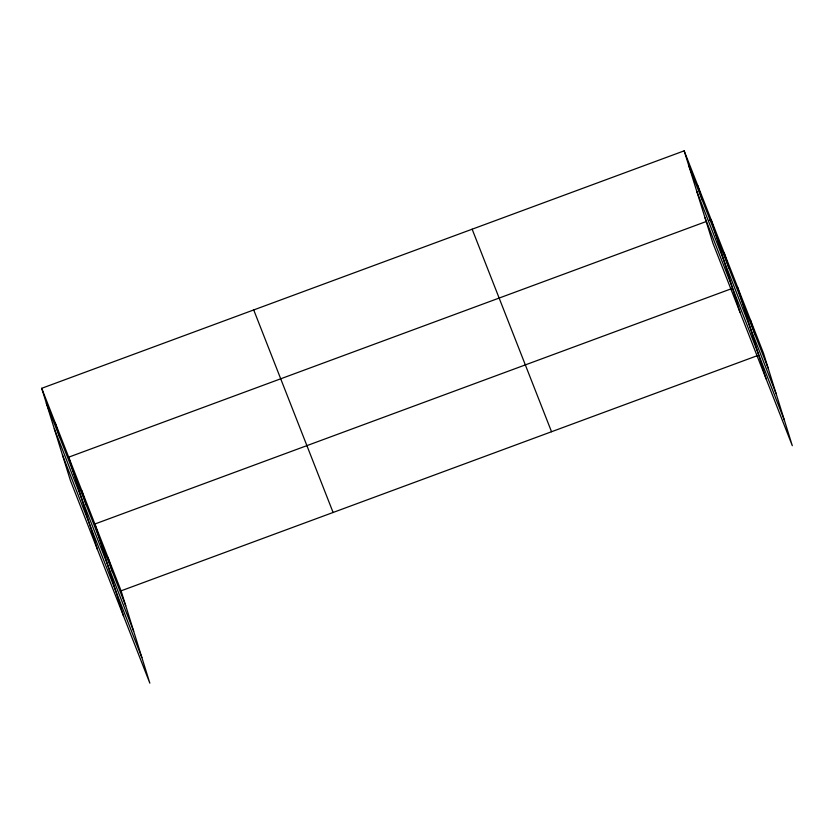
<?xml version="1.0" encoding="UTF-8"?>
<svg xmlns="http://www.w3.org/2000/svg" width="834" height="834" viewBox="0 0 834 834"><rect width="100%" height="100%" fill="white"/><g stroke="black" fill="none" stroke-linecap="round" stroke-linejoin="round"><path stroke-width="1.25" d="M41.7 388.3L121.086 590.837L149.839 683.161L70.452 480.634L41.7 388.3L684.161 150.839L763.548 353.366L792.3 445.7L712.914 243.163L684.161 150.839M706.335 221.479L68.69 457.168L97.442 549.491M708.744 220.593L711.152 219.696L739.904 312.031M731.324 288.762L94.888 524.002L123.64 616.326M121.086 590.837L757.522 355.597M688.79 165.716L768.177 368.242M696.755 191.267L776.141 393.804M704.959 217.601L784.335 420.138M472.148 229.204L551.535 431.731M253.713 309.935L333.1 512.472M46.329 403.176L125.715 605.703M54.293 428.739L133.68 631.265M62.498 455.072L141.874 657.599M750.444 319.954L755.072 334.82M737.35 286.531L766.102 378.865M724.246 253.119L728.885 267.985M697.651 185.273L702.291 200.139M107.982 557.414L112.621 572.291M81.784 490.58L86.423 505.456M55.19 422.734L59.829 437.61"/></g></svg>
